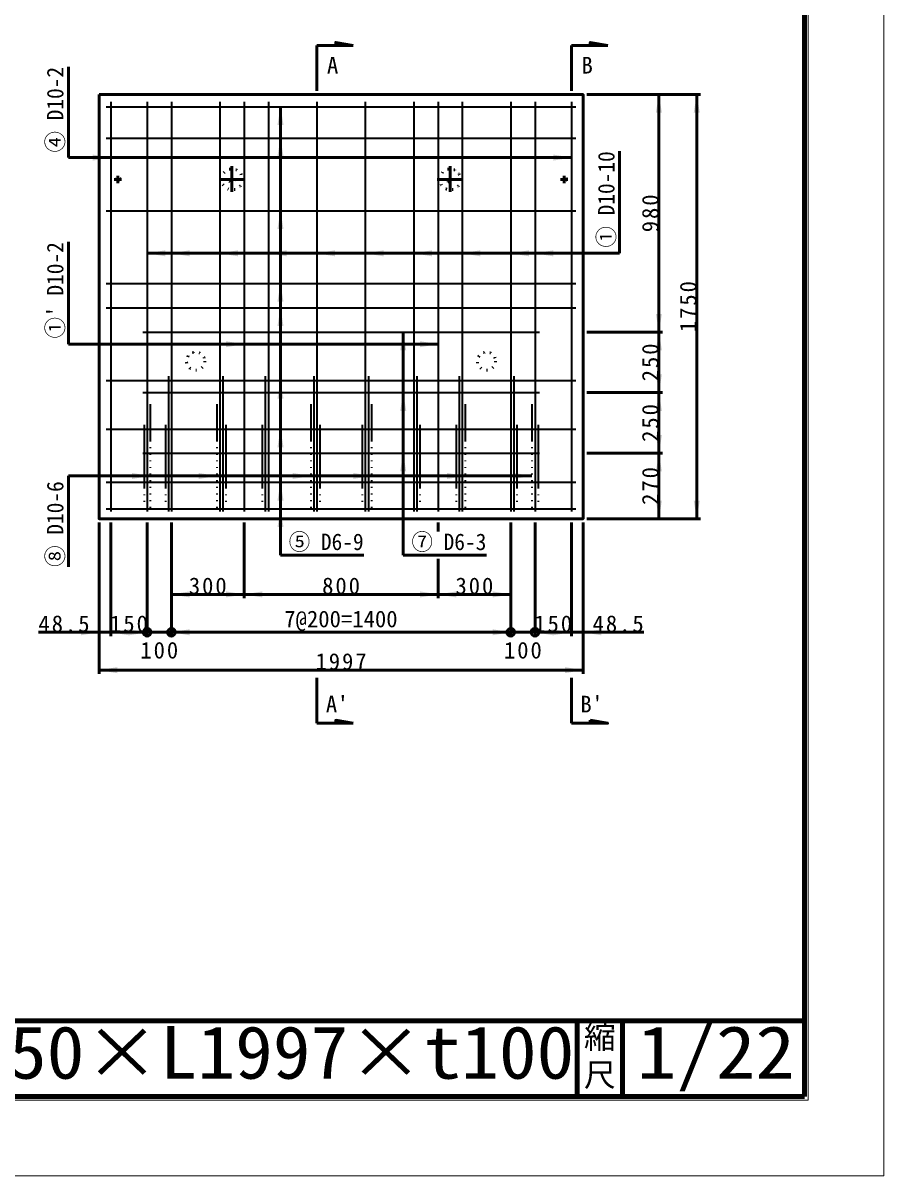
# Model space of a CAD drawing. Units: millimetres, scale not verified. Extents: x -2102 to 2102, y -1485 to 1485.
# Drawn here: x 966 to 2102, y -1485 to 37 of the extents above; entities that cross this region are included whole.
import ezdxf
from ezdxf.enums import TextEntityAlignment as Align

# ---------------------------------------------------------------- set-up
doc = ezdxf.new("R2010")
doc.units = ezdxf.units.MM
doc.header["$LTSCALE"] = 5
doc.linetypes.add('DOTTED', pattern=[1.75, 0.25, -1.5])
doc.linetypes.add('LONG_DASHED_DOTTED', pattern=[15.25, 12, -1.5, 0.25, -1.5])
doc.layers.add('0-0_V-nasSTD', color=7, linetype='Continuous', lineweight=50)
doc.layers.add('0-1_0', color=7, linetype='Continuous', lineweight=100)
doc.styles.add('ＭＳ ゴシック', font='')
doc.styles.get('ＭＳ ゴシック').set_extended_font_data('MS Gothic')

msp = doc.modelspace()

# ---------------------------------------------------------------- linework, layer by layer
at = {"layer": '0-0_V-nasSTD'}
for p, q in [((1353.877, -52.162), (1353.877, 7.838)), ((1378.877, 7.838), (1353.877, 7.838)), ((1378.877, 7.838), (1401.917, 7.838)), ((1689.877, -52.162), (1689.877, 7.838)), ((1714.877, 7.838), (1689.877, 7.838)), ((1714.877, 7.838), (1737.917, 7.838)), ((1025.877, -140.362), (1025.877, -20.362)), ((1710.397, -57.162), (1860.397, -57.162)), ((1805.397, -57.162), (1805.397, -370.762)), ((1855.397, -57.162), (1855.397, -617.162)), ((1305.877, -665.162), (1305.877, -73.162)), ((1753.397, -266.762), (1753.397, -131.762)), ((1689.877, -140.362), (1025.877, -140.362)), ((1025.877, -386.762), (1025.877, -251.762)), ((1753.397, -266.762), (1129.877, -266.762)), ((1467.877, -665.162), (1467.877, -370.762)), ((1710.397, -370.762), (1810.397, -370.762)), ((1805.397, -370.762), (1805.397, -450.762)), ((1513.877, -386.762), (1025.877, -386.762)), ((1710.397, -450.762), (1810.397, -450.762)), ((1805.397, -450.762), (1805.397, -530.762)), ((1710.397, -530.762), (1810.397, -530.762)), ((1805.397, -617.162), (1805.397, -530.762)), ((1025.877, -680.75), (1025.877, -560.75)), ((1637.877, -560.75), (1025.877, -560.75)), ((1066.357, -622.162), (1066.357, -822.162)), ((1081.877, -622.162), (1081.877, -772.162)), ((1129.877, -622.162), (1129.877, -772.162)), ((1161.877, -622.162), (1161.877, -772.162)), ((1257.877, -622.162), (1257.877, -722.162)), ((1513.877, -622.162), (1513.877, -634.162)), ((1609.877, -622.162), (1609.877, -772.162)), ((1641.877, -622.162), (1641.877, -772.162)), ((1689.877, -622.162), (1689.877, -772.162)), ((1705.397, -622.162), (1705.397, -822.162)), ((1710.397, -617.162), (1860.397, -617.162)), ((1305.877, -665.162), (1415.877, -665.162)), ((1467.877, -665.162), (1577.877, -665.162)), ((1513.877, -670.162), (1513.877, -722.162)), ((1161.877, -717.162), (1257.877, -717.162)), ((1513.877, -717.162), (1257.877, -717.162)), ((1609.877, -717.162), (1513.877, -717.162)), ((986.357, -767.162), (1066.357, -767.162)), ((1129.877, -767.162), (1161.877, -767.162)), ((1161.877, -767.162), (1609.877, -767.162)), ((1641.877, -767.162), (1609.877, -767.162)), ((1785.397, -767.162), (1705.397, -767.162)), ((1066.357, -817.162), (1705.397, -817.162)), ((1353.877, -827.162), (1353.877, -887.162)), ((1689.877, -827.162), (1689.877, -887.162)), ((1378.877, -887.162), (1353.877, -887.162)), ((1378.877, -887.162), (1401.917, -887.162)), ((1714.877, -887.162), (1689.877, -887.162)), ((1714.877, -887.162), (1714.877, -883.322))]:
    msp.add_line(p, q, dxfattribs=at)
at = {"layer": '0-0_V-nasSTD', "lineweight": 35}
for p, q in [((1075.957, -73.162), (1695.797, -73.162)), ((1081.877, -66.762), (1081.877, -607.562)), ((1129.877, -66.762), (1129.877, -607.562)), ((1161.877, -66.762), (1161.877, -607.562)), ((1225.877, -66.762), (1225.877, -607.562)), ((1257.877, -66.762), (1257.877, -607.562)), ((1289.877, -66.762), (1289.877, -607.562)), ((1353.877, -66.762), (1353.877, -607.562)), ((1417.877, -66.762), (1417.877, -607.562)), ((1481.877, -66.762), (1481.877, -607.562)), ((1513.877, -66.762), (1513.877, -607.562)), ((1545.877, -66.762), (1545.877, -607.562)), ((1609.877, -66.762), (1609.877, -607.562)), ((1641.877, -66.762), (1641.877, -607.562)), ((1689.877, -66.762), (1689.877, -607.562)), ((1075.957, -114.762), (1695.797, -114.762)), ((1075.957, -210.762), (1695.797, -210.762)), ((1075.957, -306.762), (1695.797, -306.762)), ((1075.957, -338.762), (1695.797, -338.762)), ((1123.957, -370.762), (1647.797, -370.762)), ((1075.957, -434.762), (1695.797, -434.762)), ((1157.877, -429.162), (1157.877, -607.562)), ((1229.877, -429.162), (1229.877, -607.562)), ((1285.877, -429.162), (1285.877, -607.562)), ((1349.877, -429.162), (1349.877, -607.562)), ((1421.877, -429.162), (1421.877, -607.562)), ((1485.877, -429.162), (1485.877, -607.562)), ((1541.877, -429.162), (1541.877, -607.562)), ((1613.877, -429.162), (1613.877, -607.562)), ((1123.957, -450.762), (1647.797, -450.762)), ((1133.877, -465.934), (1133.877, -513.934)), ((1221.877, -465.934), (1221.877, -513.934)), ((1345.877, -465.934), (1345.877, -513.934)), ((1425.877, -465.934), (1425.877, -513.934)), ((1549.877, -465.934), (1549.877, -513.934)), ((1637.877, -465.934), (1637.877, -513.934)), ((1075.957, -498.762), (1695.797, -498.762)), ((1125.877, -493.393), (1125.877, -576.273)), ((1153.877, -493.393), (1153.877, -576.273)), ((1233.877, -493.393), (1233.877, -576.273)), ((1281.877, -493.393), (1281.877, -576.273)), ((1357.877, -493.393), (1357.877, -576.273)), ((1413.877, -493.393), (1413.877, -576.273)), ((1489.877, -493.393), (1489.877, -576.273)), ((1537.877, -493.393), (1537.877, -576.273)), ((1617.877, -493.393), (1617.877, -576.273)), ((1645.877, -493.393), (1645.877, -576.273)), ((1123.957, -530.762), (1647.797, -530.762)), ((1075.957, -569.162), (1695.797, -569.162)), ((1075.957, -604.362), (1695.797, -604.362))]:
    msp.add_line(p, q, dxfattribs=at)
at = {"layer": '0-0_V-nasSTD', "linetype": 'LONG_DASHED_DOTTED'}
for p, q in [((1241.877, -151.722), (1241.877, -185.642)), ((1529.877, -151.722), (1529.877, -185.642)), ((1091.317, -173.962), (1091.317, -164.362)), ((1680.437, -173.962), (1680.437, -164.362)), ((1086.517, -169.162), (1096.117, -169.162)), ((1224.917, -169.162), (1258.837, -169.162)), ((1512.917, -169.162), (1546.837, -169.162)), ((1675.637, -169.162), (1685.237, -169.162))]:
    msp.add_line(p, q, dxfattribs=at)
at = {"layer": '0-0_V-nasSTD', "linetype": 'DOTTED', "lineweight": 35}
for p, q in [((1133.877, -513.934), (1133.877, -610.122)), ((1221.877, -513.934), (1221.877, -610.122)), ((1345.877, -513.934), (1345.877, -610.122)), ((1425.877, -513.934), (1425.877, -610.122)), ((1549.877, -513.934), (1549.877, -610.122)), ((1637.877, -513.934), (1637.877, -610.122)), ((1125.877, -576.273), (1125.877, -594.762)), ((1153.877, -576.273), (1153.877, -594.762)), ((1233.877, -576.273), (1233.877, -594.762)), ((1281.877, -576.273), (1281.877, -594.762)), ((1357.877, -576.273), (1357.877, -594.762)), ((1413.877, -576.273), (1413.877, -594.762)), ((1489.877, -576.273), (1489.877, -594.762)), ((1537.877, -576.273), (1537.877, -594.762)), ((1617.877, -576.273), (1617.877, -594.762)), ((1645.877, -576.273), (1645.877, -594.762))]:
    msp.add_line(p, q, dxfattribs=at)
at = {"layer": '0-0_V-nasSTD', "lineweight": 100}
for p, q in [((1697.5, -1280), (1697.5, -1380)), ((1757.5, -1280), (1757.5, -1380)), ((-1997.5, -1380), (1997.5, -1380))]:
    msp.add_line(p, q, dxfattribs=at)
at = {"layer": '0-0_V-nasSTD', "lineweight": 18}
for points in [[(-2102.5, -1485), (-2102.5, 1485), (2102.5, 1485), (2102.5, -1485)], [(-2002.5, -1385), (-2002.5, 1385), (2002.5, 1385), (2002.5, -1385)]]:
    msp.add_lwpolyline(points, close=True, dxfattribs=at)
at = {"layer": '0-0_V-nasSTD', "lineweight": 100}
msp.add_lwpolyline([(1997.5, -1380), (1997.5, 1380), (-1997.5, 1380)], dxfattribs=at)
at = {"layer": '0-0_V-nasSTD'}
for points in [[(1378.877, 7.838), (1378.877, 11.678), (1401.917, 7.838)], [(1714.877, 7.838), (1714.877, 11.678), (1737.917, 7.838)], [(1066.357, -767.162), (1081.877, -767.162), (1129.877, -767.162)], [(1705.397, -767.162), (1689.877, -767.162), (1641.877, -767.162)], [(1378.877, -887.162), (1378.877, -883.322), (1401.917, -887.162)], [(1714.877, -883.322), (1737.917, -887.162), (1714.877, -887.162)]]:
    msp.add_lwpolyline(points, dxfattribs=at)
msp.add_lwpolyline([(1066.357, -57.162), (1066.357, -617.162), (1705.397, -617.162), (1705.397, -57.162)], close=True, dxfattribs=at)
at = {"layer": '0-0_V-nasSTD', "linetype": 'DOTTED'}
for centre, radius in [((1091.317, -169.162), 3.04), ((1091.317, -169.162), 1.92), ((1241.877, -169.162), 13.76), ((1241.877, -169.162), 4), ((1529.877, -169.162), 13.76), ((1529.877, -169.162), 4), ((1680.437, -169.162), 3.04), ((1680.437, -169.162), 1.92), ((1091.317, -169.162), 1.6), ((1680.437, -169.162), 1.6), ((1193.877, -409.162), 12), ((1577.877, -409.162), 12)]:
    msp.add_circle(centre, radius, dxfattribs=at)
at = {"layer": '0-0_V-nasSTD'}
for centre in [(1129.877, -767.162), (1161.877, -767.162), (1609.877, -767.162), (1641.877, -767.162)]:
    msp.add_circle(centre, 5, dxfattribs=at)
for points in [[(1801.397, -81.162), (1805.397, -81.162), (1805.397, -57.162)], [(1805.397, -81.162), (1805.397, -57.162), (1809.397, -81.162)], [(1851.397, -81.162), (1855.397, -81.162), (1855.397, -57.162)], [(1855.397, -81.162), (1855.397, -57.162), (1859.397, -81.162)], [(1301.877, -97.162), (1305.877, -97.162), (1305.877, -73.162)], [(1305.877, -97.162), (1305.877, -73.162), (1309.877, -97.162)], [(1301.877, -138.762), (1305.877, -138.762), (1305.877, -114.762)], [(1305.877, -138.762), (1305.877, -114.762), (1309.877, -138.762)], [(1057.877, -140.362), (1057.877, -136.362), (1081.877, -140.362)], [(1665.877, -140.362), (1665.877, -136.362), (1689.877, -140.362)], [(1057.877, -144.362), (1057.877, -140.362), (1081.877, -140.362)], [(1665.877, -144.362), (1665.877, -140.362), (1689.877, -140.362)], [(1301.877, -234.762), (1305.877, -234.762), (1305.877, -210.762)], [(1305.877, -234.762), (1305.877, -210.762), (1309.877, -234.762)], [(1129.877, -266.762), (1153.877, -266.762), (1153.877, -262.762)], [(1129.877, -266.762), (1153.877, -270.762), (1153.877, -266.762)], [(1161.877, -266.762), (1185.877, -266.762), (1185.877, -262.762)], [(1161.877, -266.762), (1185.877, -270.762), (1185.877, -266.762)], [(1225.877, -266.762), (1249.877, -266.762), (1249.877, -262.762)], [(1225.877, -266.762), (1249.877, -270.762), (1249.877, -266.762)], [(1289.877, -266.762), (1313.877, -266.762), (1313.877, -262.762)], [(1289.877, -266.762), (1313.877, -270.762), (1313.877, -266.762)], [(1353.877, -266.762), (1377.877, -266.762), (1377.877, -262.762)], [(1353.877, -266.762), (1377.877, -270.762), (1377.877, -266.762)], [(1417.877, -266.762), (1441.877, -266.762), (1441.877, -262.762)], [(1417.877, -266.762), (1441.877, -270.762), (1441.877, -266.762)], [(1481.877, -266.762), (1505.877, -266.762), (1505.877, -262.762)], [(1481.877, -266.762), (1505.877, -270.762), (1505.877, -266.762)], [(1545.877, -266.762), (1569.877, -266.762), (1569.877, -262.762)], [(1545.877, -266.762), (1569.877, -270.762), (1569.877, -266.762)], [(1609.877, -266.762), (1633.877, -266.762), (1633.877, -262.762)], [(1609.877, -266.762), (1633.877, -270.762), (1633.877, -266.762)], [(1641.877, -266.762), (1665.877, -266.762), (1665.877, -262.762)], [(1641.877, -266.762), (1665.877, -270.762), (1665.877, -266.762)], [(1301.877, -330.762), (1305.877, -330.762), (1305.877, -306.762)], [(1305.877, -330.762), (1305.877, -306.762), (1309.877, -330.762)], [(1301.877, -362.762), (1305.877, -362.762), (1305.877, -338.762)], [(1305.877, -362.762), (1305.877, -338.762), (1309.877, -362.762)], [(1801.397, -346.762), (1805.397, -370.762), (1805.397, -346.762)], [(1805.397, -370.762), (1805.397, -346.762), (1809.397, -346.762)], [(1463.877, -394.762), (1467.877, -394.762), (1467.877, -370.762)], [(1467.877, -394.762), (1467.877, -370.762), (1471.877, -394.762)], [(1801.397, -394.762), (1805.397, -394.762), (1805.397, -370.762)], [(1805.397, -394.762), (1805.397, -370.762), (1809.397, -394.762)], [(1233.877, -386.762), (1233.877, -382.762), (1257.877, -386.762)], [(1233.877, -390.762), (1233.877, -386.762), (1257.877, -386.762)], [(1489.877, -386.762), (1489.877, -382.762), (1513.877, -386.762)], [(1489.877, -390.762), (1489.877, -386.762), (1513.877, -386.762)], [(1301.877, -458.762), (1305.877, -458.762), (1305.877, -434.762)], [(1305.877, -458.762), (1305.877, -434.762), (1309.877, -458.762)], [(1801.397, -426.762), (1805.397, -450.762), (1805.397, -426.762)], [(1805.397, -450.762), (1805.397, -426.762), (1809.397, -426.762)], [(1463.877, -474.762), (1467.877, -474.762), (1467.877, -450.762)], [(1467.877, -474.762), (1467.877, -450.762), (1471.877, -474.762)], [(1801.397, -474.762), (1805.397, -474.762), (1805.397, -450.762)], [(1805.397, -474.762), (1805.397, -450.762), (1809.397, -474.762)], [(1301.877, -522.762), (1305.877, -522.762), (1305.877, -498.762)], [(1305.877, -522.762), (1305.877, -498.762), (1309.877, -522.762)], [(1801.397, -506.762), (1805.397, -530.762), (1805.397, -506.762)], [(1805.397, -530.762), (1805.397, -506.762), (1809.397, -506.762)], [(1463.877, -554.762), (1467.877, -554.762), (1467.877, -530.762)], [(1467.877, -554.762), (1467.877, -530.762), (1471.877, -554.762)], [(1801.397, -554.762), (1805.397, -554.762), (1805.397, -530.762)], [(1805.397, -554.762), (1805.397, -530.762), (1809.397, -554.762)], [(1109.877, -560.75), (1109.877, -556.75), (1133.877, -560.75)], [(1109.877, -564.75), (1109.877, -560.75), (1133.877, -560.75)], [(1197.877, -560.75), (1197.877, -556.75), (1221.877, -560.75)], [(1197.877, -564.75), (1197.877, -560.75), (1221.877, -560.75)], [(1321.877, -560.75), (1321.877, -556.75), (1345.877, -560.75)], [(1321.877, -564.75), (1321.877, -560.75), (1345.877, -560.75)], [(1401.877, -560.75), (1401.877, -556.75), (1425.877, -560.75)], [(1401.877, -564.75), (1401.877, -560.75), (1425.877, -560.75)], [(1525.877, -560.75), (1525.877, -556.75), (1549.877, -560.75)], [(1525.877, -564.75), (1525.877, -560.75), (1549.877, -560.75)], [(1613.877, -560.75), (1613.877, -556.75), (1637.877, -560.75)], [(1613.877, -564.75), (1613.877, -560.75), (1637.877, -560.75)], [(1301.877, -593.162), (1305.877, -593.162), (1305.877, -569.162)], [(1305.877, -593.162), (1305.877, -569.162), (1309.877, -593.162)], [(1801.397, -593.162), (1805.397, -617.162), (1805.397, -593.162)], [(1805.397, -617.162), (1805.397, -593.162), (1809.397, -593.162)], [(1851.397, -593.162), (1855.397, -617.162), (1855.397, -593.162)], [(1855.397, -617.162), (1855.397, -593.162), (1859.397, -593.162)], [(1301.877, -628.362), (1305.877, -628.362), (1305.877, -604.362)], [(1305.877, -628.362), (1305.877, -604.362), (1309.877, -628.362)], [(1161.877, -717.162), (1185.877, -717.162), (1185.877, -713.162)], [(1233.877, -717.162), (1233.877, -713.162), (1257.877, -717.162)], [(1257.877, -717.162), (1281.877, -717.162), (1281.877, -713.162)], [(1489.877, -717.162), (1489.877, -713.162), (1513.877, -717.162)], [(1513.877, -717.162), (1537.877, -717.162), (1537.877, -713.162)], [(1585.877, -717.162), (1585.877, -713.162), (1609.877, -717.162)], [(1161.877, -717.162), (1185.877, -721.162), (1185.877, -717.162)], [(1233.877, -721.162), (1233.877, -717.162), (1257.877, -717.162)], [(1257.877, -717.162), (1281.877, -721.162), (1281.877, -717.162)], [(1489.877, -721.162), (1489.877, -717.162), (1513.877, -717.162)], [(1513.877, -717.162), (1537.877, -721.162), (1537.877, -717.162)], [(1585.877, -721.162), (1585.877, -717.162), (1609.877, -717.162)], [(1042.357, -767.162), (1042.357, -763.162), (1066.357, -767.162)], [(1042.357, -771.162), (1042.357, -767.162), (1066.357, -767.162)], [(1081.877, -767.162), (1105.877, -767.162), (1105.877, -763.162)], [(1081.877, -767.162), (1105.877, -771.162), (1105.877, -767.162)], [(1105.877, -767.162), (1105.877, -763.162), (1129.877, -767.162)], [(1105.877, -771.162), (1105.877, -767.162), (1129.877, -767.162)], [(1161.877, -767.162), (1185.877, -767.162), (1185.877, -763.162)], [(1161.877, -767.162), (1185.877, -767.162), (1185.877, -763.162)], [(1161.877, -767.162), (1185.877, -771.162), (1185.877, -767.162)], [(1161.877, -767.162), (1185.877, -771.162), (1185.877, -767.162)], [(1585.877, -767.162), (1585.877, -763.162), (1609.877, -767.162)], [(1585.877, -771.162), (1585.877, -767.162), (1609.877, -767.162)], [(1641.877, -767.162), (1665.877, -767.162), (1665.877, -763.162)], [(1641.877, -767.162), (1665.877, -771.162), (1665.877, -767.162)], [(1665.877, -767.162), (1665.877, -763.162), (1689.877, -767.162)], [(1665.877, -771.162), (1665.877, -767.162), (1689.877, -767.162)], [(1705.397, -767.162), (1729.397, -767.162), (1729.397, -763.162)], [(1705.397, -767.162), (1729.397, -771.162), (1729.397, -767.162)], [(1066.357, -817.162), (1090.357, -817.162), (1090.357, -813.162)], [(1066.357, -817.162), (1090.357, -821.162), (1090.357, -817.162)], [(1681.397, -817.162), (1681.397, -813.162), (1705.397, -817.162)], [(1681.397, -821.162), (1681.397, -817.162), (1705.397, -817.162)]]:
    msp.add_solid(points, dxfattribs=at)
at = {"layer": '0-1_0'}
msp.add_line((-1997.5, -1280), (1997.5, -1280), dxfattribs=at)

# ---------------------------------------------------------------- texts
at = {"layer": '0-0_V-nasSTD', "style": 'ＭＳ ゴシック'}
for s, height, p in [('A', 21.99, (1367.243, -35.986)), ('B', 21.99, (1703.243, -35.986)), ('7@200=1400', 21.99, (1310.877, -767.162)), ("A'", 21.99, (1365.766, -879.606)), ("B'", 21.99, (1701.766, -879.606)), ('縮', 30.79, (1706.482, -1326.001)), ('尺', 30.79, (1706.476, -1375.99))]:
    msp.add_text(s, height=height, dxfattribs=at).set_placement(p, align=Align.BOTTOM_LEFT)
at = {"layer": '0-0_V-nasSTD', "style": 'ＭＳ ゴシック', "width": 0.95}
for s, p in [('④ D10-2', (1025.877, -133.632)), ('① D10-10', (1753.397, -259.191)), ("①' D10-2", (1025.877, -379.191)), ('⑧ D10-6', (1025.877, -680.75))]:
    msp.add_text(s, height=21.85, rotation=90, dxfattribs=at).set_placement(p, align=Align.BOTTOM_LEFT)
at = {"layer": '0-0_V-nasSTD', "style": 'ＭＳ ゴシック'}
for s, height, width, p in [('⑤ D6-9', 21.85, 0.95, (1316.765, -665.162)), ('⑦ D6-3', 21.85, 0.95, (1478.765, -665.162)), ('H1750×B1350×L1997×t100', 69.65, 1.05, (450, -1377.492)), ('1/22', 69.65, 1.1, (1776.5, -1377.418))]:
    msp.add_text(s, height=height, dxfattribs=dict(at, width=width)).set_placement(p, align=Align.BOTTOM_LEFT)
at = {"layer": '0-0_V-nasSTD', "char_height": 21.99, "attachment_point": 7, "rotation": 90, "style": 'ＭＳ ゴシック'}
for s, insert in [('\\T1.17;980', (1805.397, -238.962)), ('\\T1.17;1750', (1855.397, -370.912)), ('\\T1.17;250', (1805.397, -435.762)), ('\\T1.17;250', (1805.397, -515.762)), ('\\T1.17;270', (1805.397, -598.962))]:
    msp.add_mtext(s, dxfattribs=dict(at, insert=insert))
at = {"layer": '0-0_V-nasSTD', "char_height": 21.99, "attachment_point": 7, "style": 'ＭＳ ゴシック'}
for s, insert in [('\\T1.17;300', (1184.877, -717.162)), ('\\T1.17;800', (1360.877, -717.162)), ('\\T1.17;300', (1536.877, -717.162)), ('\\T1.17;48.5', (986.357, -767.162)), ('\\T1.17;150', (1080.877, -767.162)), ('\\T1.17;150', (1640.877, -767.162)), ('\\T1.17;48.5', (1717.897, -767.162)), ('\\T1.17;100', (1120.877, -802.162)), ('\\T1.17;100', (1600.877, -802.162)), ('\\T1.17;1997', (1352.127, -817.162))]:
    msp.add_mtext(s, dxfattribs=dict(at, insert=insert))

doc.saveas('drawing.dxf')
